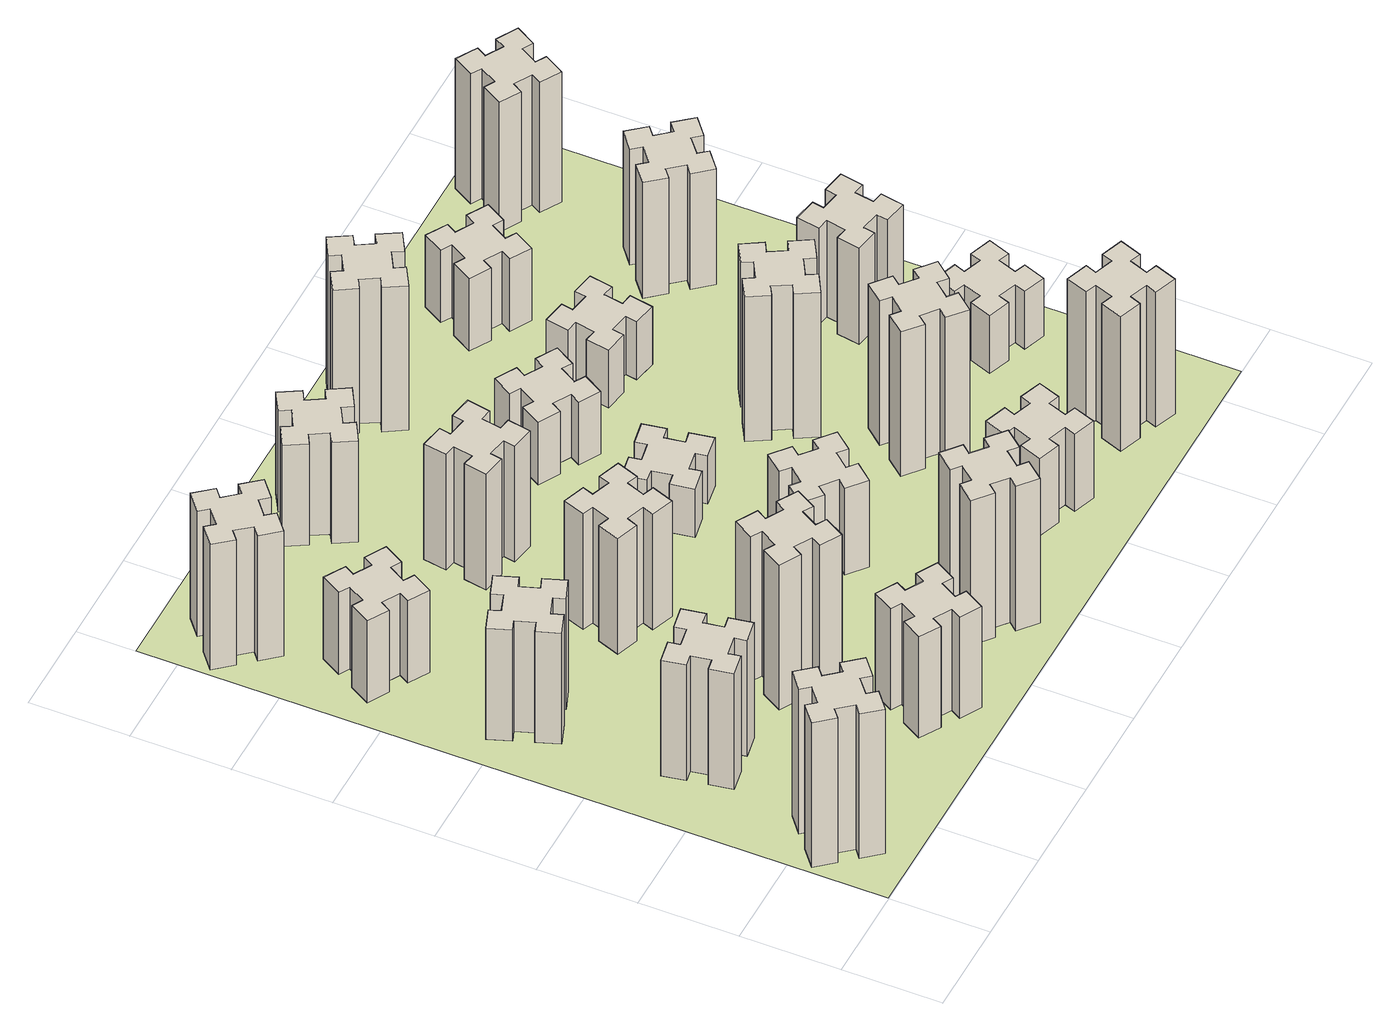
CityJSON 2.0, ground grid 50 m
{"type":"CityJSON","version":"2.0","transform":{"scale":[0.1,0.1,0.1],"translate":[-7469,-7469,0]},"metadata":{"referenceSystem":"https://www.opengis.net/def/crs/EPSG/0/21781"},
"CityObjects":{
"building1":{"type":"Building","attributes":{"class":"1000","function":"1000","usage":"1000","yearOfConstruction":2016,"roofType":"1000","measuredHeight":90,"storeysAboveGround":30,"storeysBelowGround":0},"geometry":[{"type":"Solid","lod":"1","boundaries":[[[[0,1,2,3,4,5,6,7,8,9,10,11,12,13,14,15,16,17,18,19]],[[17,16,20,21]],[[16,15,22,20]],[[15,14,23,22]],[[14,13,24,23]],[[13,12,25,24]],[[12,11,26,25]],[[11,10,27,26]],[[10,9,28,27]],[[9,8,29,28]],[[8,7,30,29]],[[7,6,31,30]],[[6,5,32,31]],[[5,4,33,32]],[[4,3,34,33]],[[3,2,35,34]],[[2,1,36,35]],[[1,0,37,36]],[[0,19,38,37]],[[19,18,39,38]],[[18,17,21,39]],[[24,25,26,27,28,29,30,31,32,33,34,35,36,37,38,39,21,20,22,23]]]]}]},
"building2":{"type":"Building","attributes":{"class":"1000","function":"1000","usage":"1000","yearOfConstruction":2016,"roofType":"1000","measuredHeight":72,"storeysAboveGround":30,"storeysBelowGround":0},"geometry":[{"type":"Solid","lod":"1","boundaries":[[[[40,41,42,43,44,45,46,47,48,49,50,51,52,53,54,55,56,57,58,59]],[[57,56,60,61]],[[56,55,62,60]],[[55,54,63,62]],[[54,53,64,63]],[[53,52,65,64]],[[52,51,66,65]],[[51,50,67,66]],[[50,49,68,67]],[[49,48,69,68]],[[48,47,70,69]],[[47,46,71,70]],[[46,45,72,71]],[[45,44,73,72]],[[44,43,74,73]],[[43,42,75,74]],[[42,41,76,75]],[[41,40,77,76]],[[40,59,78,77]],[[59,58,79,78]],[[58,57,61,79]],[[64,65,66,67,68,69,70,71,72,73,74,75,76,77,78,79,61,60,62,63]]]]}]},
"building3":{"type":"Building","attributes":{"class":"1000","function":"1000","usage":"1000","yearOfConstruction":2016,"roofType":"1000","measuredHeight":69,"storeysAboveGround":30,"storeysBelowGround":0},"geometry":[{"type":"Solid","lod":"1","boundaries":[[[[80,81,82,83,84,85,86,87,88,89,90,91,92,93,94,95,96,97,98,99]],[[97,96,100,101]],[[96,95,102,100]],[[95,94,103,102]],[[94,93,104,103]],[[93,92,105,104]],[[92,91,106,105]],[[91,90,107,106]],[[90,89,108,107]],[[89,88,109,108]],[[88,87,110,109]],[[87,86,111,110]],[[86,85,112,111]],[[85,84,113,112]],[[84,83,114,113]],[[83,82,115,114]],[[82,81,116,115]],[[81,80,117,116]],[[80,99,118,117]],[[99,98,119,118]],[[98,97,101,119]],[[104,105,106,107,108,109,110,111,112,113,114,115,116,117,118,119,101,100,102,103]]]]}]},
"building4":{"type":"Building","attributes":{"class":"1000","function":"1000","usage":"1000","yearOfConstruction":2016,"roofType":"1000","measuredHeight":51,"storeysAboveGround":30,"storeysBelowGround":0},"geometry":[{"type":"Solid","lod":"1","boundaries":[[[[120,121,122,123,124,125,126,127,128,129,130,131,132,133,134,135,136,137,138,139]],[[137,136,140,141]],[[136,135,142,140]],[[135,134,143,142]],[[134,133,144,143]],[[133,132,145,144]],[[132,131,146,145]],[[131,130,147,146]],[[130,129,148,147]],[[129,128,149,148]],[[128,127,150,149]],[[127,126,151,150]],[[126,125,152,151]],[[125,124,153,152]],[[124,123,154,153]],[[123,122,155,154]],[[122,121,156,155]],[[121,120,157,156]],[[120,139,158,157]],[[139,138,159,158]],[[138,137,141,159]],[[144,145,146,147,148,149,150,151,152,153,154,155,156,157,158,159,141,140,142,143]]]]}]},
"building5":{"type":"Building","attributes":{"class":"1000","function":"1000","usage":"1000","yearOfConstruction":2016,"roofType":"1000","measuredHeight":78,"storeysAboveGround":30,"storeysBelowGround":0},"geometry":[{"type":"Solid","lod":"1","boundaries":[[[[160,161,162,163,164,165,166,167,168,169,170,171,172,173,174,175,176,177,178,179]],[[177,176,180,181]],[[176,175,182,180]],[[175,174,183,182]],[[174,173,184,183]],[[173,172,185,184]],[[172,171,186,185]],[[171,170,187,186]],[[170,169,188,187]],[[169,168,189,188]],[[168,167,190,189]],[[167,166,191,190]],[[166,165,192,191]],[[165,164,193,192]],[[164,163,194,193]],[[163,162,195,194]],[[162,161,196,195]],[[161,160,197,196]],[[160,179,198,197]],[[179,178,199,198]],[[178,177,181,199]],[[184,185,186,187,188,189,190,191,192,193,194,195,196,197,198,199,181,180,182,183]]]]}]},
"building6":{"type":"Building","attributes":{"class":"1000","function":"1000","usage":"1000","yearOfConstruction":2016,"roofType":"1000","measuredHeight":63,"storeysAboveGround":30,"storeysBelowGround":0},"geometry":[{"type":"Solid","lod":"1","boundaries":[[[[200,201,202,203,204,205,206,207,208,209,210,211,212,213,214,215,216,217,218,219]],[[217,216,220,221]],[[216,215,222,220]],[[215,214,223,222]],[[214,213,224,223]],[[213,212,225,224]],[[212,211,226,225]],[[211,210,227,226]],[[210,209,228,227]],[[209,208,229,228]],[[208,207,230,229]],[[207,206,231,230]],[[206,205,232,231]],[[205,204,233,232]],[[204,203,234,233]],[[203,202,235,234]],[[202,201,236,235]],[[201,200,237,236]],[[200,219,238,237]],[[219,218,239,238]],[[218,217,221,239]],[[224,225,226,227,228,229,230,231,232,233,234,235,236,237,238,239,221,220,222,223]]]]}]},
"building7":{"type":"Building","attributes":{"class":"1000","function":"1000","usage":"1000","yearOfConstruction":2016,"roofType":"1000","measuredHeight":90,"storeysAboveGround":30,"storeysBelowGround":0},"geometry":[{"type":"Solid","lod":"1","boundaries":[[[[240,241,242,243,244,245,246,247,248,249,250,251,252,253,254,255,256,257,258,259]],[[257,256,260,261]],[[256,255,262,260]],[[255,254,263,262]],[[254,253,264,263]],[[253,252,265,264]],[[252,251,266,265]],[[251,250,267,266]],[[250,249,268,267]],[[249,248,269,268]],[[248,247,270,269]],[[247,246,271,270]],[[246,245,272,271]],[[245,244,273,272]],[[244,243,274,273]],[[243,242,275,274]],[[242,241,276,275]],[[241,240,277,276]],[[240,259,278,277]],[[259,258,279,278]],[[258,257,261,279]],[[264,265,266,267,268,269,270,271,272,273,274,275,276,277,278,279,261,260,262,263]]]]}]},
"building8":{"type":"Building","attributes":{"class":"1000","function":"1000","usage":"1000","yearOfConstruction":2016,"roofType":"1000","measuredHeight":72,"storeysAboveGround":30,"storeysBelowGround":0},"geometry":[{"type":"Solid","lod":"1","boundaries":[[[[280,281,282,283,284,285,286,287,288,289,290,291,292,293,294,295,296,297,298,299]],[[297,296,300,301]],[[296,295,302,300]],[[295,294,303,302]],[[294,293,304,303]],[[293,292,305,304]],[[292,291,306,305]],[[291,290,307,306]],[[290,289,308,307]],[[289,288,309,308]],[[288,287,310,309]],[[287,286,311,310]],[[286,285,312,311]],[[285,284,313,312]],[[284,283,314,313]],[[283,282,315,314]],[[282,281,316,315]],[[281,280,317,316]],[[280,299,318,317]],[[299,298,319,318]],[[298,297,301,319]],[[304,305,306,307,308,309,310,311,312,313,314,315,316,317,318,319,301,300,302,303]]]]}]},
"building9":{"type":"Building","attributes":{"class":"1000","function":"1000","usage":"1000","yearOfConstruction":2016,"roofType":"1000","measuredHeight":90,"storeysAboveGround":30,"storeysBelowGround":0},"geometry":[{"type":"Solid","lod":"1","boundaries":[[[[320,321,322,323,324,325,326,327,328,329,330,331,332,333,334,335,336,337,338,339]],[[337,336,340,341]],[[336,335,342,340]],[[335,334,343,342]],[[334,333,344,343]],[[333,332,345,344]],[[332,331,346,345]],[[331,330,347,346]],[[330,329,348,347]],[[329,328,349,348]],[[328,327,350,349]],[[327,326,351,350]],[[326,325,352,351]],[[325,324,353,352]],[[324,323,354,353]],[[323,322,355,354]],[[322,321,356,355]],[[321,320,357,356]],[[320,339,358,357]],[[339,338,359,358]],[[338,337,341,359]],[[344,345,346,347,348,349,350,351,352,353,354,355,356,357,358,359,341,340,342,343]]]]}]},
"building10":{"type":"Building","attributes":{"class":"1000","function":"1000","usage":"1000","yearOfConstruction":2016,"roofType":"1000","measuredHeight":72,"storeysAboveGround":30,"storeysBelowGround":0},"geometry":[{"type":"Solid","lod":"1","boundaries":[[[[360,361,362,363,364,365,366,367,368,369,370,371,372,373,374,375,376,377,378,379]],[[377,376,380,381]],[[376,375,382,380]],[[375,374,383,382]],[[374,373,384,383]],[[373,372,385,384]],[[372,371,386,385]],[[371,370,387,386]],[[370,369,388,387]],[[369,368,389,388]],[[368,367,390,389]],[[367,366,391,390]],[[366,365,392,391]],[[365,364,393,392]],[[364,363,394,393]],[[363,362,395,394]],[[362,361,396,395]],[[361,360,397,396]],[[360,379,398,397]],[[379,378,399,398]],[[378,377,381,399]],[[384,385,386,387,388,389,390,391,392,393,394,395,396,397,398,399,381,380,382,383]]]]}]},
"building11":{"type":"Building","attributes":{"class":"1000","function":"1000","usage":"1000","yearOfConstruction":2016,"roofType":"1000","measuredHeight":63,"storeysAboveGround":30,"storeysBelowGround":0},"geometry":[{"type":"Solid","lod":"1","boundaries":[[[[400,401,402,403,404,405,406,407,408,409,410,411,412,413,414,415,416,417,418,419]],[[417,416,420,421]],[[416,415,422,420]],[[415,414,423,422]],[[414,413,424,423]],[[413,412,425,424]],[[412,411,426,425]],[[411,410,427,426]],[[410,409,428,427]],[[409,408,429,428]],[[408,407,430,429]],[[407,406,431,430]],[[406,405,432,431]],[[405,404,433,432]],[[404,403,434,433]],[[403,402,435,434]],[[402,401,436,435]],[[401,400,437,436]],[[400,419,438,437]],[[419,418,439,438]],[[418,417,421,439]],[[424,425,426,427,428,429,430,431,432,433,434,435,436,437,438,439,421,420,422,423]]]]}]},
"building12":{"type":"Building","attributes":{"class":"1000","function":"1000","usage":"1000","yearOfConstruction":2016,"roofType":"1000","measuredHeight":54,"storeysAboveGround":30,"storeysBelowGround":0},"geometry":[{"type":"Solid","lod":"1","boundaries":[[[[440,441,442,443,444,445,446,447,448,449,450,451,452,453,454,455,456,457,458,459]],[[457,456,460,461]],[[456,455,462,460]],[[455,454,463,462]],[[454,453,464,463]],[[453,452,465,464]],[[452,451,466,465]],[[451,450,467,466]],[[450,449,468,467]],[[449,448,469,468]],[[448,447,470,469]],[[447,446,471,470]],[[446,445,472,471]],[[445,444,473,472]],[[444,443,474,473]],[[443,442,475,474]],[[442,441,476,475]],[[441,440,477,476]],[[440,459,478,477]],[[459,458,479,478]],[[458,457,461,479]],[[464,465,466,467,468,469,470,471,472,473,474,475,476,477,478,479,461,460,462,463]]]]}]},
"building13":{"type":"Building","attributes":{"class":"1000","function":"1000","usage":"1000","yearOfConstruction":2016,"roofType":"1000","measuredHeight":30,"storeysAboveGround":30,"storeysBelowGround":0},"geometry":[{"type":"Solid","lod":"1","boundaries":[[[[480,481,482,483,484,485,486,487,488,489,490,491,492,493,494,495,496,497,498,499]],[[497,496,500,501]],[[496,495,502,500]],[[495,494,503,502]],[[494,493,504,503]],[[493,492,505,504]],[[492,491,506,505]],[[491,490,507,506]],[[490,489,508,507]],[[489,488,509,508]],[[488,487,510,509]],[[487,486,511,510]],[[486,485,512,511]],[[485,484,513,512]],[[484,483,514,513]],[[483,482,515,514]],[[482,481,516,515]],[[481,480,517,516]],[[480,499,518,517]],[[499,498,519,518]],[[498,497,501,519]],[[504,505,506,507,508,509,510,511,512,513,514,515,516,517,518,519,501,500,502,503]]]]}]},
"building14":{"type":"Building","attributes":{"class":"1000","function":"1000","usage":"1000","yearOfConstruction":2016,"roofType":"1000","measuredHeight":39,"storeysAboveGround":30,"storeysBelowGround":0},"geometry":[{"type":"Solid","lod":"1","boundaries":[[[[520,521,522,523,524,525,526,527,528,529,530,531,532,533,534,535,536,537,538,539]],[[537,536,540,541]],[[536,535,542,540]],[[535,534,543,542]],[[534,533,544,543]],[[533,532,545,544]],[[532,531,546,545]],[[531,530,547,546]],[[530,529,548,547]],[[529,528,549,548]],[[528,527,550,549]],[[527,526,551,550]],[[526,525,552,551]],[[525,524,553,552]],[[524,523,554,553]],[[523,522,555,554]],[[522,521,556,555]],[[521,520,557,556]],[[520,539,558,557]],[[539,538,559,558]],[[538,537,541,559]],[[544,545,546,547,548,549,550,551,552,553,554,555,556,557,558,559,541,540,542,543]]]]}]},
"building15":{"type":"Building","attributes":{"class":"1000","function":"1000","usage":"1000","yearOfConstruction":2016,"roofType":"1000","measuredHeight":48,"storeysAboveGround":30,"storeysBelowGround":0},"geometry":[{"type":"Solid","lod":"1","boundaries":[[[[560,561,562,563,564,565,566,567,568,569,570,571,572,573,574,575,576,577,578,579]],[[577,576,580,581]],[[576,575,582,580]],[[575,574,583,582]],[[574,573,584,583]],[[573,572,585,584]],[[572,571,586,585]],[[571,570,587,586]],[[570,569,588,587]],[[569,568,589,588]],[[568,567,590,589]],[[567,566,591,590]],[[566,565,592,591]],[[565,564,593,592]],[[564,563,594,593]],[[563,562,595,594]],[[562,561,596,595]],[[561,560,597,596]],[[560,579,598,597]],[[579,578,599,598]],[[578,577,581,599]],[[584,585,586,587,588,589,590,591,592,593,594,595,596,597,598,599,581,580,582,583]]]]}]},
"building16":{"type":"Building","attributes":{"class":"1000","function":"1000","usage":"1000","yearOfConstruction":2016,"roofType":"1000","measuredHeight":90,"storeysAboveGround":30,"storeysBelowGround":0},"geometry":[{"type":"Solid","lod":"1","boundaries":[[[[600,601,602,603,604,605,606,607,608,609,610,611,612,613,614,615,616,617,618,619]],[[617,616,620,621]],[[616,615,622,620]],[[615,614,623,622]],[[614,613,624,623]],[[613,612,625,624]],[[612,611,626,625]],[[611,610,627,626]],[[610,609,628,627]],[[609,608,629,628]],[[608,607,630,629]],[[607,606,631,630]],[[606,605,632,631]],[[605,604,633,632]],[[604,603,634,633]],[[603,602,635,634]],[[602,601,636,635]],[[601,600,637,636]],[[600,619,638,637]],[[619,618,639,638]],[[618,617,621,639]],[[624,625,626,627,628,629,630,631,632,633,634,635,636,637,638,639,621,620,622,623]]]]}]},
"building17":{"type":"Building","attributes":{"class":"1000","function":"1000","usage":"1000","yearOfConstruction":2016,"roofType":"1000","measuredHeight":90,"storeysAboveGround":30,"storeysBelowGround":0},"geometry":[{"type":"Solid","lod":"1","boundaries":[[[[640,641,642,643,644,645,646,647,648,649,650,651,652,653,654,655,656,657,658,659]],[[657,656,660,661]],[[656,655,662,660]],[[655,654,663,662]],[[654,653,664,663]],[[653,652,665,664]],[[652,651,666,665]],[[651,650,667,666]],[[650,649,668,667]],[[649,648,669,668]],[[648,647,670,669]],[[647,646,671,670]],[[646,645,672,671]],[[645,644,673,672]],[[644,643,674,673]],[[643,642,675,674]],[[642,641,676,675]],[[641,640,677,676]],[[640,659,678,677]],[[659,658,679,678]],[[658,657,661,679]],[[664,665,666,667,668,669,670,671,672,673,674,675,676,677,678,679,661,660,662,663]]]]}]},
"building18":{"type":"Building","attributes":{"class":"1000","function":"1000","usage":"1000","yearOfConstruction":2016,"roofType":"1000","measuredHeight":90,"storeysAboveGround":30,"storeysBelowGround":0},"geometry":[{"type":"Solid","lod":"1","boundaries":[[[[680,681,682,683,684,685,686,687,688,689,690,691,692,693,694,695,696,697,698,699]],[[697,696,700,701]],[[696,695,702,700]],[[695,694,703,702]],[[694,693,704,703]],[[693,692,705,704]],[[692,691,706,705]],[[691,690,707,706]],[[690,689,708,707]],[[689,688,709,708]],[[688,687,710,709]],[[687,686,711,710]],[[686,685,712,711]],[[685,684,713,712]],[[684,683,714,713]],[[683,682,715,714]],[[682,681,716,715]],[[681,680,717,716]],[[680,699,718,717]],[[699,698,719,718]],[[698,697,701,719]],[[704,705,706,707,708,709,710,711,712,713,714,715,716,717,718,719,701,700,702,703]]]]}]},
"building19":{"type":"Building","attributes":{"class":"1000","function":"1000","usage":"1000","yearOfConstruction":2016,"roofType":"1000","measuredHeight":36,"storeysAboveGround":30,"storeysBelowGround":0},"geometry":[{"type":"Solid","lod":"1","boundaries":[[[[720,721,722,723,724,725,726,727,728,729,730,731,732,733,734,735,736,737,738,739]],[[737,736,740,741]],[[736,735,742,740]],[[735,734,743,742]],[[734,733,744,743]],[[733,732,745,744]],[[732,731,746,745]],[[731,730,747,746]],[[730,729,748,747]],[[729,728,749,748]],[[728,727,750,749]],[[727,726,751,750]],[[726,725,752,751]],[[725,724,753,752]],[[724,723,754,753]],[[723,722,755,754]],[[722,721,756,755]],[[721,720,757,756]],[[720,739,758,757]],[[739,738,759,758]],[[738,737,741,759]],[[744,745,746,747,748,749,750,751,752,753,754,755,756,757,758,759,741,740,742,743]]]]}]},
"building20":{"type":"Building","attributes":{"class":"1000","function":"1000","usage":"1000","yearOfConstruction":2016,"roofType":"1000","measuredHeight":84,"storeysAboveGround":30,"storeysBelowGround":0},"geometry":[{"type":"Solid","lod":"1","boundaries":[[[[760,761,762,763,764,765,766,767,768,769,770,771,772,773,774,775,776,777,778,779]],[[777,776,780,781]],[[776,775,782,780]],[[775,774,783,782]],[[774,773,784,783]],[[773,772,785,784]],[[772,771,786,785]],[[771,770,787,786]],[[770,769,788,787]],[[769,768,789,788]],[[768,767,790,789]],[[767,766,791,790]],[[766,765,792,791]],[[765,764,793,792]],[[764,763,794,793]],[[763,762,795,794]],[[762,761,796,795]],[[761,760,797,796]],[[760,779,798,797]],[[779,778,799,798]],[[778,777,781,799]],[[784,785,786,787,788,789,790,791,792,793,794,795,796,797,798,799,781,780,782,783]]]]}]},
"building21":{"type":"Building","attributes":{"class":"1000","function":"1000","usage":"1000","yearOfConstruction":2016,"roofType":"1000","measuredHeight":45,"storeysAboveGround":30,"storeysBelowGround":0},"geometry":[{"type":"Solid","lod":"1","boundaries":[[[[800,801,802,803,804,805,806,807,808,809,810,811,812,813,814,815,816,817,818,819]],[[817,816,820,821]],[[816,815,822,820]],[[815,814,823,822]],[[814,813,824,823]],[[813,812,825,824]],[[812,811,826,825]],[[811,810,827,826]],[[810,809,828,827]],[[809,808,829,828]],[[808,807,830,829]],[[807,806,831,830]],[[806,805,832,831]],[[805,804,833,832]],[[804,803,834,833]],[[803,802,835,834]],[[802,801,836,835]],[[801,800,837,836]],[[800,819,838,837]],[[819,818,839,838]],[[818,817,821,839]],[[824,825,826,827,828,829,830,831,832,833,834,835,836,837,838,839,821,820,822,823]]]]}]},
"building22":{"type":"Building","attributes":{"class":"1000","function":"1000","usage":"1000","yearOfConstruction":2016,"roofType":"1000","measuredHeight":36,"storeysAboveGround":30,"storeysBelowGround":0},"geometry":[{"type":"Solid","lod":"1","boundaries":[[[[840,841,842,843,844,845,846,847,848,849,850,851,852,853,854,855,856,857,858,859]],[[857,856,860,861]],[[856,855,862,860]],[[855,854,863,862]],[[854,853,864,863]],[[853,852,865,864]],[[852,851,866,865]],[[851,850,867,866]],[[850,849,868,867]],[[849,848,869,868]],[[848,847,870,869]],[[847,846,871,870]],[[846,845,872,871]],[[845,844,873,872]],[[844,843,874,873]],[[843,842,875,874]],[[842,841,876,875]],[[841,840,877,876]],[[840,859,878,877]],[[859,858,879,878]],[[858,857,861,879]],[[864,865,866,867,868,869,870,871,872,873,874,875,876,877,878,879,861,860,862,863]]]]}]},
"building23":{"type":"Building","attributes":{"class":"1000","function":"1000","usage":"1000","yearOfConstruction":2016,"roofType":"1000","measuredHeight":60,"storeysAboveGround":30,"storeysBelowGround":0},"geometry":[{"type":"Solid","lod":"1","boundaries":[[[[880,881,882,883,884,885,886,887,888,889,890,891,892,893,894,895,896,897,898,899]],[[897,896,900,901]],[[896,895,902,900]],[[895,894,903,902]],[[894,893,904,903]],[[893,892,905,904]],[[892,891,906,905]],[[891,890,907,906]],[[890,889,908,907]],[[889,888,909,908]],[[888,887,910,909]],[[887,886,911,910]],[[886,885,912,911]],[[885,884,913,912]],[[884,883,914,913]],[[883,882,915,914]],[[882,881,916,915]],[[881,880,917,916]],[[880,899,918,917]],[[899,898,919,918]],[[898,897,901,919]],[[904,905,906,907,908,909,910,911,912,913,914,915,916,917,918,919,901,900,902,903]]]]}]},
"building24":{"type":"Building","attributes":{"class":"1000","function":"1000","usage":"1000","yearOfConstruction":2016,"roofType":"1000","measuredHeight":72,"storeysAboveGround":30,"storeysBelowGround":0},"geometry":[{"type":"Solid","lod":"1","boundaries":[[[[920,921,922,923,924,925,926,927,928,929,930,931,932,933,934,935,936,937,938,939]],[[937,936,940,941]],[[936,935,942,940]],[[935,934,943,942]],[[934,933,944,943]],[[933,932,945,944]],[[932,931,946,945]],[[931,930,947,946]],[[930,929,948,947]],[[929,928,949,948]],[[928,927,950,949]],[[927,926,951,950]],[[926,925,952,951]],[[925,924,953,952]],[[924,923,954,953]],[[923,922,955,954]],[[922,921,956,955]],[[921,920,957,956]],[[920,939,958,957]],[[939,938,959,958]],[[938,937,941,959]],[[944,945,946,947,948,949,950,951,952,953,954,955,956,957,958,959,941,940,942,943]]]]}]},
"building25":{"type":"Building","attributes":{"class":"1000","function":"1000","usage":"1000","yearOfConstruction":2016,"roofType":"1000","measuredHeight":81,"storeysAboveGround":30,"storeysBelowGround":0},"geometry":[{"type":"Solid","lod":"1","boundaries":[[[[960,961,962,963,964,965,966,967,968,969,970,971,972,973,974,975,976,977,978,979]],[[977,976,980,981]],[[976,975,982,980]],[[975,974,983,982]],[[974,973,984,983]],[[973,972,985,984]],[[972,971,986,985]],[[971,970,987,986]],[[970,969,988,987]],[[969,968,989,988]],[[968,967,990,989]],[[967,966,991,990]],[[966,965,992,991]],[[965,964,993,992]],[[964,963,994,993]],[[963,962,995,994]],[[962,961,996,995]],[[961,960,997,996]],[[960,979,998,997]],[[979,978,999,998]],[[978,977,981,999]],[[984,985,986,987,988,989,990,991,992,993,994,995,996,997,998,999,981,980,982,983]]]]}]},
"landuse1":{"type":"LandUse","attributes":{"name":"plot1","function":"1010"},"geometry":[{"type":"MultiSurface","lod":"1","boundaries":[[[1000,1001,1002,1003]]]}]}
},
"vertices":[
[392,408,0],[327,484,0],[373,523,0],[296,615,0],[204,538,0],[243,492,0],[166,427,0],[128,473,0],[36,396,0],[113,304,0],[159,343,0],[223,266,0],[177,228,0],[254,136,0],[346,213,0],[308,259,0],[384,323,0],[423,277,0],[515,354,0],[438,446,0],[384,323,900],[423,277,900],[308,259,900],[346,213,900],[254,136,900],[177,228,900],[223,266,900],[159,343,900],[113,304,900],[36,396,900],[128,473,900],[166,427,900],[243,492,900],[204,538,900],[296,615,900],[373,523,900],[327,484,900],[392,408,900],[438,446,900],[515,354,900],
[505,1232,0],[407,1215,0],[397,1274,0],[278,1253,0],[299,1135,0],[358,1145,0],[376,1047,0],[317,1037,0],[337,918,0],[456,939,0],[445,998,0],[544,1016,0],[554,957,0],[672,977,0],[651,1096,0],[592,1085,0],[575,1184,0],[634,1194,0],[613,1312,0],[495,1291,0],[575,1184,720],[634,1194,720],[592,1085,720],[651,1096,720],[672,977,720],[554,957,720],[544,1016,720],[445,998,720],[456,939,720],[337,918,720],[317,1037,720],[376,1047,720],[358,1145,720],[299,1135,720],[278,1253,720],[397,1274,720],[407,1215,720],[505,1232,720],[495,1291,720],[613,1312,720],
[366,1835,0],[460,1869,0],[480,1813,0],[593,1854,0],[552,1967,0],[496,1946,0],[462,2040,0],[518,2060,0],[477,2173,0],[364,2132,0],[385,2076,0],[291,2042,0],[270,2098,0],[157,2057,0],[199,1944,0],[255,1965,0],[289,1871,0],[233,1850,0],[274,1737,0],[387,1779,0],[289,1871,690],[233,1850,690],[255,1965,690],[199,1944,690],[157,2057,690],[270,2098,690],[291,2042,690],[385,2076,690],[364,2132,690],[477,2173,690],[518,2060,690],[462,2040,690],[496,1946,690],[552,1967,690],[593,1854,690],[480,1813,690],[460,1869,690],[366,1835,690],[387,1779,690],[274,1737,690],
[446,2597,0],[496,2684,0],[548,2654,0],[608,2758,0],[504,2818,0],[474,2766,0],[387,2816,0],[417,2868,0],[313,2928,0],[253,2824,0],[305,2794,0],[255,2707,0],[203,2737,0],[143,2633,0],[247,2573,0],[277,2625,0],[364,2575,0],[334,2523,0],[438,2463,0],[498,2567,0],[364,2575,510],[334,2523,510],[277,2625,510],[247,2573,510],[143,2633,510],[203,2737,510],[255,2707,510],[305,2794,510],[253,2824,510],[313,2928,510],[417,2868,510],[387,2816,510],[474,2766,510],[504,2818,510],[608,2758,510],[548,2654,510],[496,2684,510],[446,2597,510],[498,2567,510],[438,2463,510],
[308,3219,0],[384,3283,0],[423,3237,0],[515,3314,0],[438,3406,0],[392,3368,0],[327,3444,0],[373,3483,0],[296,3575,0],[204,3498,0],[243,3452,0],[166,3387,0],[128,3433,0],[36,3356,0],[113,3264,0],[159,3303,0],[223,3226,0],[177,3188,0],[254,3096,0],[346,3173,0],[223,3226,780],[177,3188,780],[159,3303,780],[113,3264,780],[36,3356,780],[128,3433,780],[166,3387,780],[243,3452,780],[204,3498,780],[296,3575,780],[373,3483,780],[327,3444,780],[392,3368,780],[438,3406,780],[515,3314,780],[423,3237,780],[384,3283,780],[308,3219,780],[346,3173,780],[254,3096,780],
[1145,474,0],[1095,387,0],[1043,417,0],[983,313,0],[1087,253,0],[1117,305,0],[1204,255,0],[1174,203,0],[1278,143,0],[1338,247,0],[1286,277,0],[1336,364,0],[1388,334,0],[1448,438,0],[1344,498,0],[1314,446,0],[1227,496,0],[1257,548,0],[1153,608,0],[1093,504,0],[1227,496,630],[1257,548,630],[1314,446,630],[1344,498,630],[1448,438,630],[1388,334,630],[1336,364,630],[1286,277,630],[1338,247,630],[1278,143,630],[1174,203,630],[1204,255,630],[1117,305,630],[1087,253,630],[983,313,630],[1043,417,630],[1095,387,630],[1145,474,630],[1093,504,630],[1153,608,630],
[1214,1086,0],[1127,1136,0],[1157,1188,0],[1053,1248,0],[993,1144,0],[1045,1114,0],[995,1027,0],[943,1057,0],[883,953,0],[987,893,0],[1017,945,0],[1104,895,0],[1074,843,0],[1178,783,0],[1238,887,0],[1186,917,0],[1236,1004,0],[1288,974,0],[1348,1078,0],[1244,1138,0],[1236,1004,900],[1288,974,900],[1186,917,900],[1238,887,900],[1178,783,900],[1074,843,900],[1104,895,900],[1017,945,900],[987,893,900],[883,953,900],[943,1057,900],[995,1027,900],[1045,1114,900],[993,1144,900],[1053,1248,900],[1157,1188,900],[1127,1136,900],[1214,1086,900],[1244,1138,900],[1348,1078,900],
[1202,1771,0],[1236,1865,0],[1292,1844,0],[1333,1957,0],[1220,1998,0],[1200,1942,0],[1106,1976,0],[1127,2032,0],[1014,2073,0],[973,1960,0],[1029,1940,0],[995,1846,0],[939,1867,0],[897,1754,0],[1010,1713,0],[1031,1769,0],[1125,1735,0],[1104,1679,0],[1217,1637,0],[1258,1750,0],[1125,1735,720],[1104,1679,720],[1031,1769,720],[1010,1713,720],[897,1754,720],[939,1867,720],[995,1846,720],[1029,1940,720],[973,1960,720],[1014,2073,720],[1127,2032,720],[1106,1976,720],[1200,1942,720],[1220,1998,720],[1333,1957,720],[1292,1844,720],[1236,1865,720],[1202,1771,720],[1258,1750,720],[1217,1637,720],
[1746,323,0],[1823,259,0],[1784,213,0],[1876,136,0],[1953,228,0],[1907,266,0],[1972,343,0],[2018,304,0],[2095,396,0],[2003,473,0],[1964,427,0],[1888,492,0],[1926,538,0],[1834,615,0],[1757,523,0],[1803,484,0],[1739,408,0],[1693,446,0],[1616,354,0],[1708,277,0],[1739,408,900],[1693,446,900],[1803,484,900],[1757,523,900],[1834,615,900],[1926,538,900],[1888,492,900],[1964,427,900],[2003,473,900],[2095,396,900],[2018,304,900],[1972,343,900],[1907,266,900],[1953,228,900],[1876,136,900],[1784,213,900],[1823,259,900],[1746,323,900],[1708,277,900],[1616,354,900],
[1315,2527,0],[1332,2625,0],[1391,2615,0],[1412,2733,0],[1294,2754,0],[1284,2695,0],[1185,2712,0],[1196,2771,0],[1077,2792,0],[1057,2674,0],[1116,2664,0],[1098,2565,0],[1039,2576,0],[1018,2457,0],[1137,2437,0],[1147,2496,0],[1245,2478,0],[1235,2419,0],[1353,2398,0],[1374,2517,0],[1245,2478,720],[1235,2419,720],[1147,2496,720],[1137,2437,720],[1018,2457,720],[1039,2576,720],[1098,2565,720],[1116,2664,720],[1057,2674,720],[1077,2792,720],[1196,2771,720],[1185,2712,720],[1284,2695,720],[1294,2754,720],[1412,2733,720],[1391,2615,720],[1332,2625,720],[1315,2527,720],[1374,2517,720],[1353,2398,720],
[1104,3456,0],[1017,3406,0],[987,3458,0],[883,3398,0],[943,3294,0],[995,3324,0],[1045,3237,0],[993,3207,0],[1053,3103,0],[1157,3163,0],[1127,3215,0],[1214,3265,0],[1244,3213,0],[1348,3273,0],[1288,3377,0],[1236,3347,0],[1186,3434,0],[1238,3464,0],[1178,3568,0],[1074,3508,0],[1186,3434,630],[1238,3464,630],[1236,3347,630],[1288,3377,630],[1348,3273,630],[1244,3213,630],[1214,3265,630],[1127,3215,630],[1157,3163,630],[1053,3103,630],[993,3207,630],[1045,3237,630],[995,3324,630],[943,3294,630],[883,3398,630],[987,3458,630],[1017,3406,630],[1104,3456,630],[1074,3508,630],[1178,3568,630],
[1746,1163,0],[1823,1099,0],[1784,1053,0],[1876,976,0],[1953,1068,0],[1907,1106,0],[1972,1183,0],[2018,1144,0],[2095,1236,0],[2003,1313,0],[1964,1267,0],[1888,1332,0],[1926,1378,0],[1834,1455,0],[1757,1363,0],[1803,1324,0],[1739,1248,0],[1693,1286,0],[1616,1194,0],[1708,1117,0],[1739,1248,540],[1693,1286,540],[1803,1324,540],[1757,1363,540],[1834,1455,540],[1926,1378,540],[1888,1332,540],[1964,1267,540],[2003,1313,540],[2095,1236,540],[2018,1144,540],[1972,1183,540],[1907,1106,540],[1953,1068,540],[1876,976,540],[1784,1053,540],[1823,1099,540],[1746,1163,540],[1708,1117,540],[1616,1194,540],
[1972,1925,0],[1955,2024,0],[2014,2034,0],[1993,2152,0],[1875,2131,0],[1885,2072,0],[1787,2055,0],[1777,2114,0],[1658,2093,0],[1679,1975,0],[1738,1985,0],[1756,1887,0],[1697,1877,0],[1717,1758,0],[1836,1779,0],[1825,1838,0],[1924,1856,0],[1934,1797,0],[2052,1817,0],[2031,1936,0],[1924,1856,300],[1934,1797,300],[1825,1838,300],[1836,1779,300],[1717,1758,300],[1697,1877,300],[1756,1887,300],[1738,1985,300],[1679,1975,300],[1658,2093,300],[1777,2114,300],[1787,2055,300],[1885,2072,300],[1875,2131,300],[1993,2152,300],[2014,2034,300],[1955,2024,300],[1972,1925,300],[2031,1936,300],[2052,1817,300],
[2026,2497,0],[2076,2584,0],[2128,2554,0],[2188,2658,0],[2084,2718,0],[2054,2666,0],[1967,2716,0],[1997,2768,0],[1893,2828,0],[1833,2724,0],[1885,2694,0],[1835,2607,0],[1783,2637,0],[1723,2533,0],[1827,2473,0],[1857,2525,0],[1944,2475,0],[1914,2423,0],[2018,2363,0],[2078,2467,0],[1944,2475,390],[1914,2423,390],[1857,2525,390],[1827,2473,390],[1723,2533,390],[1783,2637,390],[1835,2607,390],[1885,2694,390],[1833,2724,390],[1893,2828,390],[1997,2768,390],[1967,2716,390],[2054,2666,390],[2084,2718,390],[2188,2658,390],[2128,2554,390],[2076,2584,390],[2026,2497,390],[2078,2467,390],[2018,2363,390],
[2509,560,0],[2475,466,0],[2419,487,0],[2377,374,0],[2490,333,0],[2511,389,0],[2605,355,0],[2584,299,0],[2697,257,0],[2738,370,0],[2682,391,0],[2716,485,0],[2772,464,0],[2813,577,0],[2700,618,0],[2680,562,0],[2586,596,0],[2607,652,0],[2494,693,0],[2453,580,0],[2586,596,480],[2607,652,480],[2680,562,480],[2700,618,480],[2813,577,480],[2772,464,480],[2716,485,480],[2682,391,480],[2738,370,480],[2697,257,480],[2584,299,480],[2605,355,480],[2511,389,480],[2490,333,480],[2377,374,480],[2419,487,480],[2475,466,480],[2509,560,480],[2453,580,480],[2494,693,480],
[1844,3556,0],[1757,3506,0],[1727,3558,0],[1623,3498,0],[1683,3394,0],[1735,3424,0],[1785,3337,0],[1733,3307,0],[1793,3203,0],[1897,3263,0],[1867,3315,0],[1954,3365,0],[1984,3313,0],[2088,3373,0],[2028,3477,0],[1976,3447,0],[1926,3534,0],[1978,3564,0],[1918,3668,0],[1814,3608,0],[1926,3534,900],[1978,3564,900],[1976,3447,900],[2028,3477,900],[2088,3373,900],[1984,3313,900],[1954,3365,900],[1867,3315,900],[1897,3263,900],[1793,3203,900],[1733,3307,900],[1785,3337,900],[1735,3424,900],[1683,3394,900],[1623,3498,900],[1727,3558,900],[1757,3506,900],[1844,3556,900],[1814,3608,900],[1918,3668,900],
[2747,1006,0],[2812,1083,0],[2858,1044,0],[2935,1136,0],[2843,1213,0],[2804,1167,0],[2728,1232,0],[2766,1278,0],[2674,1355,0],[2597,1263,0],[2643,1224,0],[2579,1148,0],[2533,1186,0],[2456,1094,0],[2548,1017,0],[2586,1063,0],[2663,999,0],[2624,953,0],[2716,876,0],[2793,968,0],[2663,999,900],[2624,953,900],[2586,1063,900],[2548,1017,900],[2456,1094,900],[2533,1186,900],[2579,1148,900],[2643,1224,900],[2597,1263,900],[2674,1355,900],[2766,1278,900],[2728,1232,900],[2804,1167,900],[2843,1213,900],[2935,1136,900],[2858,1044,900],[2812,1083,900],[2747,1006,900],[2793,968,900],[2716,876,900],
[2475,1744,0],[2525,1657,0],[2473,1627,0],[2533,1523,0],[2637,1583,0],[2607,1635,0],[2694,1685,0],[2724,1633,0],[2828,1693,0],[2768,1797,0],[2716,1767,0],[2666,1854,0],[2718,1884,0],[2658,1988,0],[2554,1928,0],[2584,1876,0],[2497,1826,0],[2467,1878,0],[2363,1818,0],[2423,1714,0],[2497,1826,900],[2467,1878,900],[2584,1876,900],[2554,1928,900],[2658,1988,900],[2718,1884,900],[2666,1854,900],[2716,1767,900],[2768,1797,900],[2828,1693,900],[2724,1633,900],[2694,1685,900],[2607,1635,900],[2637,1583,900],[2533,1523,900],[2473,1627,900],[2525,1657,900],[2475,1744,900],[2423,1714,900],[2363,1818,900],
[2564,2695,0],[2465,2712,0],[2476,2771,0],[2357,2792,0],[2337,2674,0],[2396,2664,0],[2378,2565,0],[2319,2576,0],[2298,2457,0],[2417,2437,0],[2427,2496,0],[2525,2478,0],[2515,2419,0],[2633,2398,0],[2654,2517,0],[2595,2527,0],[2612,2625,0],[2671,2615,0],[2692,2733,0],[2574,2754,0],[2612,2625,360],[2671,2615,360],[2595,2527,360],[2654,2517,360],[2633,2398,360],[2515,2419,360],[2525,2478,360],[2427,2496,360],[2417,2437,360],[2298,2457,360],[2319,2576,360],[2378,2565,360],[2396,2664,360],[2337,2674,360],[2357,2792,360],[2476,2771,360],[2465,2712,360],[2564,2695,360],[2574,2754,360],[2692,2733,360],
[3322,291,0],[3356,385,0],[3412,364,0],[3453,477,0],[3340,518,0],[3320,462,0],[3226,496,0],[3247,552,0],[3134,593,0],[3093,480,0],[3149,460,0],[3115,366,0],[3059,387,0],[3017,274,0],[3130,233,0],[3151,289,0],[3245,255,0],[3224,199,0],[3337,157,0],[3378,270,0],[3245,255,840],[3224,199,840],[3151,289,840],[3130,233,840],[3017,274,840],[3059,387,840],[3115,366,840],[3149,460,840],[3093,480,840],[3134,593,840],[3247,552,840],[3226,496,840],[3320,462,840],[3340,518,840],[3453,477,840],[3412,364,840],[3356,385,840],[3322,291,840],[3378,270,840],[3337,157,840],
[2497,3165,0],[2584,3115,0],[2554,3063,0],[2658,3003,0],[2718,3107,0],[2666,3137,0],[2716,3224,0],[2768,3194,0],[2828,3298,0],[2724,3358,0],[2694,3306,0],[2607,3356,0],[2637,3408,0],[2533,3468,0],[2473,3364,0],[2525,3334,0],[2475,3247,0],[2423,3277,0],[2363,3173,0],[2467,3113,0],[2475,3247,450],[2423,3277,450],[2525,3334,450],[2473,3364,450],[2533,3468,450],[2637,3408,450],[2607,3356,450],[2694,3306,450],[2724,3358,450],[2828,3298,450],[2768,3194,450],[2716,3224,450],[2666,3137,450],[2718,3107,450],[2658,3003,450],[2554,3063,450],[2584,3115,450],[2497,3165,450],[2467,3113,450],[2363,3173,450],
[3351,1029,0],[3445,995,0],[3424,939,0],[3537,897,0],[3578,1010,0],[3522,1031,0],[3556,1125,0],[3612,1104,0],[3653,1217,0],[3540,1258,0],[3520,1202,0],[3426,1236,0],[3447,1292,0],[3334,1333,0],[3293,1220,0],[3349,1200,0],[3315,1106,0],[3259,1127,0],[3217,1014,0],[3330,973,0],[3315,1106,360],[3259,1127,360],[3349,1200,360],[3293,1220,360],[3334,1333,360],[3447,1292,360],[3426,1236,360],[3520,1202,360],[3540,1258,360],[3653,1217,360],[3612,1104,360],[3556,1125,360],[3522,1031,360],[3578,1010,360],[3537,897,360],[3424,939,360],[3445,995,360],[3351,1029,360],[3330,973,360],[3217,1014,360],
[3267,1656,0],[3365,1638,0],[3355,1579,0],[3473,1558,0],[3494,1677,0],[3435,1687,0],[3452,1785,0],[3511,1775,0],[3532,1893,0],[3414,1914,0],[3404,1855,0],[3305,1872,0],[3316,1931,0],[3197,1952,0],[3177,1834,0],[3236,1824,0],[3218,1725,0],[3159,1736,0],[3138,1617,0],[3257,1597,0],[3218,1725,600],[3159,1736,600],[3236,1824,600],[3177,1834,600],[3197,1952,600],[3316,1931,600],[3305,1872,600],[3404,1855,600],[3414,1914,600],[3532,1893,600],[3511,1775,600],[3452,1785,600],[3435,1687,600],[3494,1677,600],[3473,1558,600],[3355,1579,600],[3365,1638,600],[3267,1656,600],[3257,1597,600],[3138,1617,600],
[3119,2563,0],[3183,2486,0],[3137,2448,0],[3214,2356,0],[3306,2433,0],[3268,2479,0],[3344,2543,0],[3383,2497,0],[3475,2574,0],[3398,2666,0],[3352,2628,0],[3287,2704,0],[3333,2743,0],[3256,2835,0],[3164,2758,0],[3203,2712,0],[3126,2647,0],[3088,2693,0],[2996,2616,0],[3073,2524,0],[3126,2647,720],[3088,2693,720],[3203,2712,720],[3164,2758,720],[3256,2835,720],[3333,2743,720],[3287,2704,720],[3352,2628,720],[3398,2666,720],[3475,2574,720],[3383,2497,720],[3344,2543,720],[3268,2479,720],[3306,2433,720],[3214,2356,720],[3137,2448,720],[3183,2486,720],[3119,2563,720],[3073,2524,720],[2996,2616,720],
[3237,3365,0],[3324,3315,0],[3294,3263,0],[3398,3203,0],[3458,3307,0],[3406,3337,0],[3456,3424,0],[3508,3394,0],[3568,3498,0],[3464,3558,0],[3434,3506,0],[3347,3556,0],[3377,3608,0],[3273,3668,0],[3213,3564,0],[3265,3534,0],[3215,3447,0],[3163,3477,0],[3103,3373,0],[3207,3313,0],[3215,3447,810],[3163,3477,810],[3265,3534,810],[3213,3564,810],[3273,3668,810],[3377,3608,810],[3347,3556,810],[3434,3506,810],[3464,3558,810],[3568,3498,810],[3508,3394,810],[3456,3424,810],[3406,3337,810],[3458,3307,810],[3398,3203,810],[3294,3263,810],[3324,3315,810],[3237,3365,810],[3207,3313,810],[3103,3373,810],
[5,3705,0],[3705,3705,0],[3705,5,0],[5,5,0]
]}
